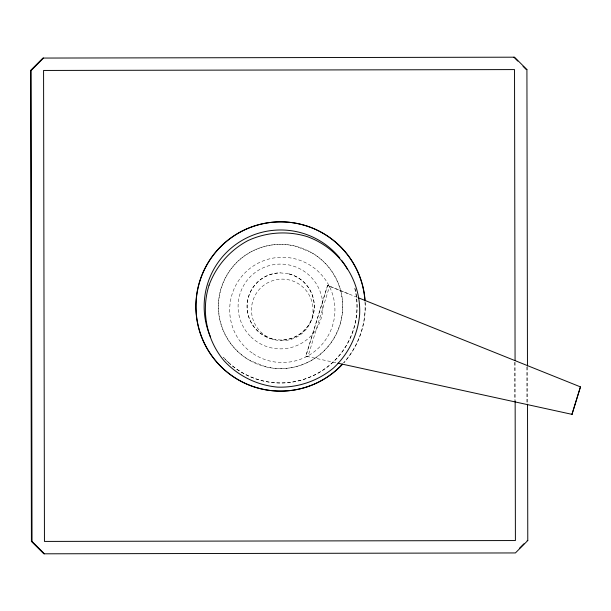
<?xml version="1.0" encoding="UTF-8"?>
<svg xmlns="http://www.w3.org/2000/svg" width="611" height="611" viewBox="0 0 611 611"><rect width="100%" height="100%" fill="white"/><g stroke="black" fill="none" stroke-linecap="round" stroke-linejoin="round"><path stroke-width="0.46" stroke-dasharray="3.06 2.29" d="M348.507 293.845L327.557 285.444L305.805 356.16L307.921 356.625L329.566 286.246L327.58 285.444A890.907 0.435 21.9 0 1 357.282 297.351M327.58 285.444L305.828 356.16L336.18 362.797M288.415 273.69L280.197 272.88A33.605 33.605 0 0 0 272.384 339.052L273.018 339.281M272.949 339.281L281.175 340.083A33.605 33.605 0 0 0 288.98 273.911L288.346 273.69M527.461 367.012L527.53 403.245M526.85 367.012L526.911 403.245M515.081 362.27L515.149 401.358M514.431 362.27L514.5 400.404M272.46 339.052A33.605 33.605 0 0 1 280.266 272.88M288.904 273.911A33.605 33.605 0 0 1 281.098 340.083M354.8 288.438A76.482 76.482 0 0 1 228.499 362.59M227.132 361.284A76.482 76.482 0 0 1 223.198 357.16M354.968 288.438A76.482 76.482 0 0 1 230.08 363.866M229.369 363.232A76.482 76.482 0 0 1 222.114 355.717M364.988 301.674A84.639 84.639 0 0 1 343.642 362.835M365.179 302.598A84.639 84.639 0 0 1 343.787 362.835M310.976 252.282L295.915 246.279A62.108 62.108 0 0 0 250.319 360.689L265.38 366.692A62.108 62.108 0 0 0 310.976 252.282M237.152 350.989A62.108 62.108 0 0 0 340.686 321.745A62.108 62.108 0 0 0 263.593 246.707A62.108 62.108 0 0 0 237.152 350.989M250.915 336.852A42.38 42.38 0 0 0 321.562 316.903A42.38 42.38 0 0 0 268.955 265.693A42.38 42.38 0 0 0 250.915 336.852M265.197 335.515A30.771 30.771 0 0 0 312.954 311.854A30.771 30.771 0 0 0 268.588 282.328A30.771 30.771 0 0 0 265.197 335.515M253.16 353.7A52.622 52.622 0 0 0 334.828 313.244A52.622 52.622 0 0 0 258.957 262.745A52.622 52.622 0 0 0 253.16 353.7"/><path stroke-width="0.92" d="M580.45 386.885L571.98 414.35L580.45 386.885A890.907 0.435 21.9 0 0 358.153 297.702M527.53 404.192L527.782 540.529L515.409 552.94L43.832 553.81L31.413 541.438L30.55 70.471L42.923 58.06L514.5 57.19L526.919 69.562L527.461 366.058M44.45 553.81L32.032 541.438L31.169 70.471L43.534 58.053M519.35 548.373L523.91 543.798M30.55 70.471L31.169 70.471M526.919 69.562L526.3 69.562L523.031 66.309M31.413 541.438L32.032 541.438M527.163 540.529L527.782 540.529M337.998 363.201L572.003 414.35M513.882 57.19L517.807 61.1M515.073 360.36L514.538 69.585L43.58 70.448L44.443 541.415L515.401 540.552L515.149 401.358M210.574 337.142A76.482 76.482 0 0 1 339.792 257.987M341.572 260.248A76.482 76.482 0 0 1 347.308 268.985M342.397 364.194A84.639 84.639 0 0 1 212.536 356.939A84.639 84.639 0 0 1 243.14 230.53A84.639 84.639 0 0 1 361.941 283.481M362.186 284.359A84.639 84.639 0 0 1 364.866 299.833M342.542 364.194A84.639 84.639 0 0 1 209.359 352.127A84.639 84.639 0 0 1 254.123 226.108A84.639 84.639 0 0 1 365.08 300.757M209.077 285.154C200.798 311.114 206.64 340.266 224.29 361.025C238.221 375.964 257.116 385.236 277.455 387.122C297.87 387.832 317.789 381.035 333.514 367.99C348.446 354.059 357.725 335.156 359.612 314.818C361.445 280.151 339.685 248.211 307.119 236.579C287.59 230.607 266.587 232.02 248.035 240.558C230.011 250.151 216.164 266.006 209.077 285.154"/></g></svg>
